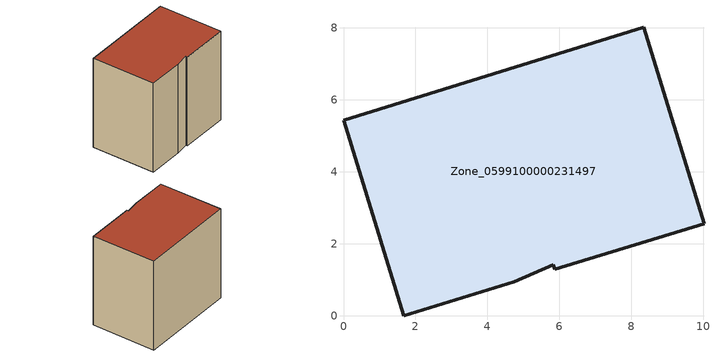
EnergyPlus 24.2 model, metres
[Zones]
Zone_0599100000231497
 floor ground (C_G): 10.02,2.56 5.87,1.29 5.83,1.42 4.75,0.94 1.68,0 0,5.44 8.34,8.02 z0
 wall outside (C_F): 4.75,0.94 5.83,1.42 5.87,1.29 10.02,2.56 8.34,8.02 0,5.44 1.68,0 4.75,0.94 z0:8.29
 roof outside (C_R): 5.87,1.29 10.02,2.56 8.34,8.02 0,5.44 1.68,0 4.75,0.94 5.83,1.42 z8.29
[BUILDING]
Pand.0599100000231497: North Axis=0; Terrain=City; Loads Convergence Tolerance Value=0.04; Temperature Convergence Tolerance Value=0.4; Solar Distribution=FullExterior; Maximum Number of Warmup Days=25; Minimum Number of Warmup Days=1
[Site:Location]
Rotterdam.The.Hague.AP_ZH_NLD Design_Conditions: Latitude=51.96; Longitude=4.45; Time Zone=1; Elevation=-4.5
[SITE:GROUNDTEMPERATURE:BUILDINGSURFACE]
18, 18, 18, 18, 18, 18, 18, 18, 18, 18, 18, 18
[MATERIAL] Thermal Absorptance=0.9; Solar Absorptance=0.7; Visible Absorptance=0.7
Name | Roughness | Thickness | Conductivity | Density | Specific Heat
G.TC.1975-1991 | MediumSmooth | 0.15 | 0.288461 | 540 | 1210
F.TC.1975-1991 | Rough | 0.3 | 0.230769 | 1920 | 840
R.TC.1975-1991 | MediumRough | 0.2 | 0.153846 | 1500 | 1000
[CONSTRUCTION]
C_G: G.TC.1975-1991
C_F: F.TC.1975-1991
C_R: R.TC.1975-1991
[ZONE]
Zone_0599100000231497: Type=1; Multiplier=1; Ceiling Height=Autocalculate; Volume=Autocalculate; Floor Area=autocalculate; Part of Total Floor Area=Yes
[ZONEINFILTRATION:DESIGNFLOWRATE]
Infil_Zone_0599100000231497: Zone or ZoneList or Space or SpaceList=Zone_0599100000231497; Schedule=AlwaysOn; Design Flow Rate Calculation Method=Flow/Area; Flow Rate per Floor Area=0.003; Constant Term Coefficient=1; Temperature Term Coefficient=0; Velocity Term Coefficient=0; Velocity Squared Term Coefficient=0
[HVACTEMPLATE:ZONE:IDEALLOADSAIRSYSTEM]
Zone_0599100000231497: Maximum Heating Supply Air Temperature=50; Minimum Cooling Supply Air Temperature=13; Maximum Heating Supply Air Humidity Ratio=0.0156; Minimum Cooling Supply Air Humidity Ratio=0.0077; Heating Limit=NoLimit; Cooling Limit=NoLimit; Dehumidification Control Type=ConstantSensibleHeatRatio; Cooling Sensible Heat Ratio=0.7; Dehumidification Setpoint=60; Humidification Control Type=None; Humidification Setpoint=30; Outdoor Air Method=None; Outdoor Air Flow Rate per Person=0.00944; Outdoor Air Flow Rate per Zone Floor Area=0; Outdoor Air Flow Rate per Zone=0; Demand Controlled Ventilation Type=None; Outdoor Air Economizer Type=NoEconomizer; Heat Recovery Type=None; Sensible Heat Recovery Effectiveness=0.7; Latent Heat Recovery Effectiveness=0.65
[ZONECONTROL:THERMOSTAT]
ThermostatControl_Zone_0599100000231497: Zone or ZoneList=Zone_0599100000231497; Control Type Schedule=DualSetpointControlType; Control 1=Thermostat_Zone_0599100000231497; Temperature Difference Between Cutout And Setpoint=0
[THERMOSTATSETPOINT:DUALSETPOINT]
Thermostat_Zone_0599100000231497: Heating Setpoint Temperature Schedule=HeatingSetpoint_Zone_0599100000231497; Cooling Setpoint Temperature Schedule=CoolingSetpoint_Zone_0599100000231497
[SCHEDULE:COMPACT]
HeatingSetpoint_Zone_0599100000231497: Through: 12/31, For: AllDays, Until: 24:00, 21
CoolingSetpoint_Zone_0599100000231497: Through: 12/31, For: AllDays, Until: 24:00, 24
DualSetpointControlType: Through: 12/31, For: AllDays, Until: 24:00, 4
AlwaysOn: Through: 12/31, For: AllDays, Until: 24:00, 1
